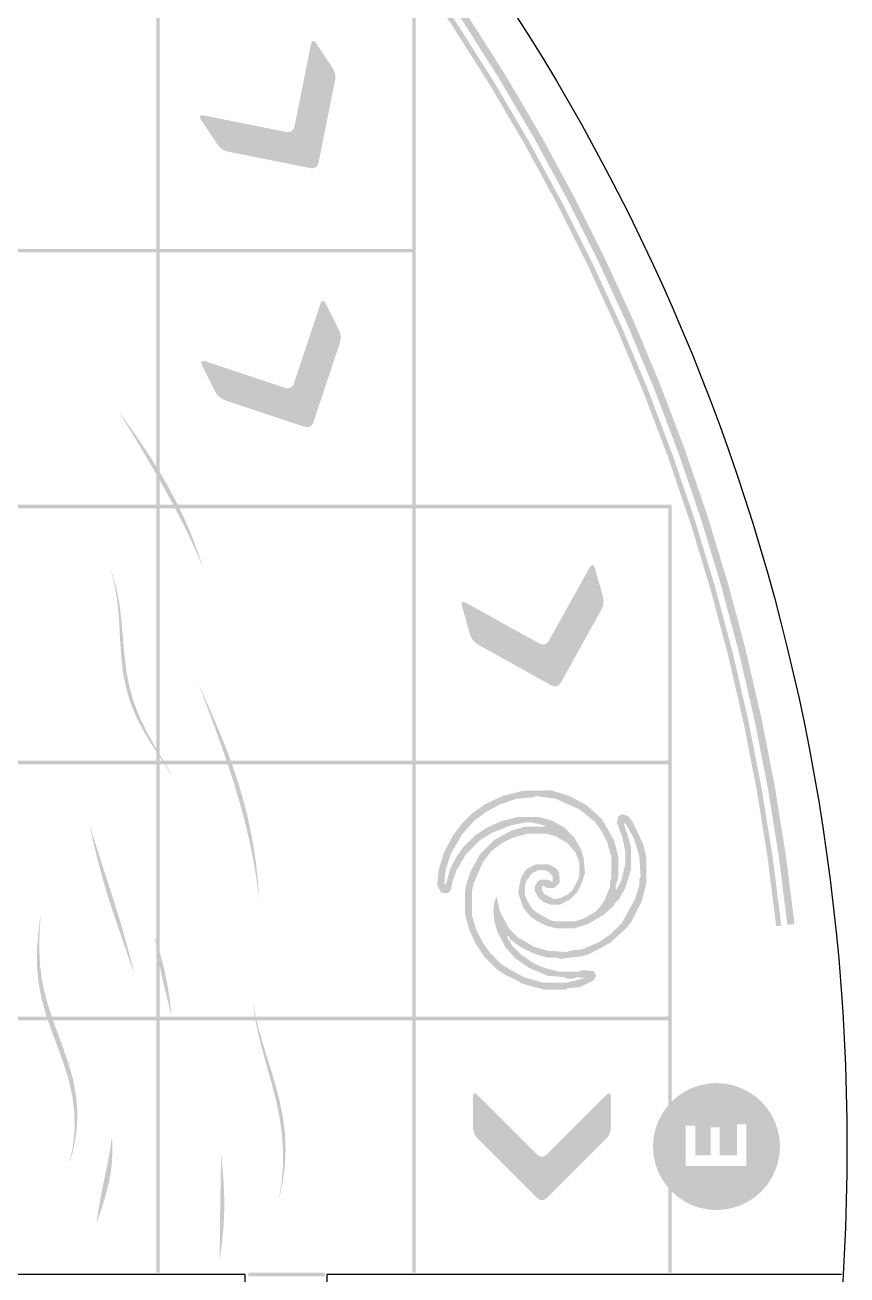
# Model space of a CAD drawing. Header units: millimetres. Extents: x 0 to 382, y 0 to 382.
# Drawn here: x 307.4 to 382.4, y 179.4 to 293.4 of the extents above; entities that cross this region are included whole.
import ezdxf

# ---------------------------------------------------------------- set-up
doc = ezdxf.new("R2010")
doc.units = ezdxf.units.MM
doc.layers.add('CUT', color=1, linetype='Continuous')
doc.layers.add('RASTER', color=7, linetype='Continuous')

msp = doc.modelspace()

# ---------------------------------------------------------------- hatches: boundary and pattern name
at = {"layer": 'RASTER'}
for points in [[(211.422, 377.623), (217.722, 376.829), (223.992, 375.823), (230.224, 374.605), (236.411, 373.177), (242.547, 371.54), (248.623, 369.697), (254.634, 367.649), (260.572, 365.399), (266.43, 362.949), (272.202, 360.302), (277.881, 357.461), (283.461, 354.43), (288.935, 351.212), (294.296, 347.81), (299.54, 344.229), (304.659, 340.472), (309.649, 336.544), (314.502, 332.45), (319.214, 328.193), (323.78, 323.78), (328.193, 319.214), (332.45, 314.502), (336.544, 309.649), (340.472, 304.659), (344.229, 299.54), (347.81, 294.296), (351.212, 288.935), (354.43, 283.461), (357.461, 277.881), (360.302, 272.202), (362.949, 266.43), (365.399, 260.572), (367.649, 254.634), (369.697, 248.623), (371.54, 242.547), (373.177, 236.411), (374.605, 230.224), (375.823, 223.992), (376.829, 217.723), (377.623, 211.422), (376.973, 211.352), (376.182, 217.63), (375.179, 223.878), (373.966, 230.088), (372.542, 236.254), (370.912, 242.368), (369.075, 248.423), (367.034, 254.413), (364.791, 260.33), (362.35, 266.168), (359.712, 271.919), (356.882, 277.579), (353.861, 283.139), (350.654, 288.594), (347.264, 293.937), (343.695, 299.162), (339.951, 304.264), (336.037, 309.236), (331.957, 314.072), (327.716, 318.768), (323.318, 323.318), (318.768, 327.716), (314.072, 331.957), (309.236, 336.037), (304.264, 339.952), (299.162, 343.695), (293.937, 347.264), (288.594, 350.654), (283.139, 353.861), (277.579, 356.882), (271.919, 359.712), (266.167, 362.35), (260.33, 364.791), (254.412, 367.034), (248.423, 369.075), (242.368, 370.912), (236.254, 372.543), (230.088, 373.966), (223.878, 375.179), (217.63, 376.182), (211.352, 376.973)], [(211.291, 376.416), (217.55, 375.627), (223.779, 374.628), (229.971, 373.418), (236.118, 371.999), (242.214, 370.373), (248.251, 368.541), (254.223, 366.506), (260.122, 364.271), (265.942, 361.837), (271.677, 359.207), (277.319, 356.385), (282.863, 353.373), (288.301, 350.176), (293.629, 346.796), (298.838, 343.238), (303.925, 339.505), (308.882, 335.603), (313.704, 331.535), (318.385, 327.306), (322.921, 322.921), (327.306, 318.385), (331.535, 313.704), (335.603, 308.882), (339.505, 303.925), (343.238, 298.838), (346.796, 293.629), (350.176, 288.302), (353.373, 282.863), (356.385, 277.32), (359.207, 271.677), (361.837, 265.943), (364.271, 260.122), (366.506, 254.223), (368.541, 248.251), (370.373, 242.214), (371.999, 236.118), (373.417, 229.971), (374.627, 223.78), (375.627, 217.55), (376.415, 211.291), (375.951, 211.241), (375.165, 217.484), (374.168, 223.698), (372.961, 229.874), (371.545, 236.006), (369.923, 242.086), (368.097, 248.108), (366.067, 254.065), (363.837, 259.949), (361.409, 265.755), (358.786, 271.475), (355.971, 277.104), (352.967, 282.633), (349.777, 288.058), (346.406, 293.372), (342.857, 298.569), (339.134, 303.642), (335.241, 308.587), (331.183, 313.397), (326.965, 318.067), (322.591, 322.591), (318.067, 326.965), (313.397, 331.183), (308.587, 335.241), (303.642, 339.134), (298.568, 342.857), (293.372, 346.406), (288.058, 349.777), (282.633, 352.967), (277.103, 355.971), (271.475, 358.786), (265.755, 361.409), (259.949, 363.837), (254.065, 366.067), (248.108, 368.097), (242.086, 369.924), (236.006, 371.546), (229.874, 372.961), (223.698, 374.168), (217.484, 375.165), (211.241, 375.951)], [(319.398, 296.048), (319.724, 296.048), (319.724, 273.024), (319.398, 273.024)], [(342.748, 296.048), (343.074, 296.048), (343.074, 273.024), (342.748, 273.024)], [(333.495, 291.62), (333.533, 291.772), (333.579, 291.885), (333.633, 291.957), (333.695, 291.99), (333.765, 291.983), (333.842, 291.937), (333.927, 291.85), (334.021, 291.725), (335.445, 289.587), (335.534, 289.44), (335.607, 289.289), (335.663, 289.136), (335.703, 288.979), (335.726, 288.818), (335.732, 288.655), (335.723, 288.488), (335.697, 288.318), (334.223, 280.949), (334.18, 280.79), (334.12, 280.657), (334.043, 280.549), (333.948, 280.468), (333.836, 280.412), (333.708, 280.382), (333.562, 280.378), (333.399, 280.399), (326.03, 281.873), (325.863, 281.914), (325.705, 281.97), (325.556, 282.039), (325.417, 282.122), (325.287, 282.219), (325.167, 282.33), (325.056, 282.454), (324.954, 282.593), (323.529, 284.73), (323.449, 284.865), (323.402, 284.977), (323.389, 285.066), (323.41, 285.133), (323.464, 285.178), (323.551, 285.199), (323.673, 285.199), (323.828, 285.176), (331.197, 283.702), (331.36, 283.681), (331.506, 283.685), (331.635, 283.715), (331.746, 283.771), (331.841, 283.852), (331.918, 283.96), (331.978, 284.093), (332.021, 284.252)], [(296.048, 273.024), (319.724, 273.024), (319.724, 272.698), (296.048, 272.698)], [(319.398, 273.024), (343.074, 273.024), (343.074, 272.698), (319.398, 272.698)], [(319.398, 272.698), (319.724, 272.698), (319.724, 249.674), (319.398, 249.674)], [(342.748, 272.698), (343.074, 272.698), (343.074, 249.674), (342.748, 249.674)], [(334.356, 267.936), (334.413, 268.082), (334.473, 268.187), (334.535, 268.252), (334.6, 268.277), (334.669, 268.262), (334.74, 268.206), (334.814, 268.11), (334.891, 267.974), (336.039, 265.676), (336.109, 265.519), (336.163, 265.361), (336.199, 265.201), (336.219, 265.04), (336.222, 264.878), (336.209, 264.715), (336.178, 264.551), (336.131, 264.385), (333.755, 257.256), (333.693, 257.104), (333.616, 256.979), (333.526, 256.882), (333.423, 256.813), (333.305, 256.771), (333.173, 256.758), (333.028, 256.771), (332.869, 256.813), (325.739, 259.189), (325.579, 259.251), (325.429, 259.325), (325.29, 259.412), (325.163, 259.512), (325.046, 259.624), (324.94, 259.749), (324.845, 259.887), (324.762, 260.037), (323.613, 262.335), (323.55, 262.478), (323.517, 262.595), (323.516, 262.685), (323.544, 262.749), (323.603, 262.787), (323.693, 262.797), (323.813, 262.782), (323.964, 262.74), (331.094, 260.363), (331.253, 260.322), (331.398, 260.308), (331.53, 260.322), (331.647, 260.363), (331.751, 260.433), (331.841, 260.529), (331.917, 260.654), (331.98, 260.806)], [(316.056, 258.086), (316.994, 256.783), (317.914, 255.466), (318.805, 254.128), (319.657, 252.767), (320.462, 251.38), (321.215, 249.965), (321.911, 248.523), (322.549, 247.055), (323.131, 245.563), (323.66, 244.051), (323.643, 244.044), (323.009, 245.513), (322.334, 246.963), (321.622, 248.396), (320.881, 249.814), (320.114, 251.217), (319.326, 252.609), (318.522, 253.989), (317.705, 255.36), (316.877, 256.722), (316.04, 258.077)], [(296.048, 249.674), (319.724, 249.674), (319.724, 249.348), (296.048, 249.348)], [(319.398, 249.674), (343.074, 249.674), (343.074, 249.348), (319.398, 249.348)], [(319.398, 249.348), (319.724, 249.348), (319.724, 226.324), (319.398, 226.324)], [(342.748, 249.674), (366.424, 249.674), (366.424, 249.348), (342.748, 249.348)], [(342.748, 249.348), (343.074, 249.348), (343.074, 226.324), (342.748, 226.324)], [(366.098, 249.348), (366.424, 249.348), (366.424, 226.324), (366.098, 226.324)], [(358.896, 243.895), (358.979, 244.028), (359.057, 244.121), (359.131, 244.173), (359.2, 244.186), (359.264, 244.158), (359.324, 244.09), (359.379, 243.982), (359.429, 243.834), (360.135, 241.364), (360.174, 241.197), (360.198, 241.031), (360.204, 240.868), (360.194, 240.706), (360.167, 240.546), (360.124, 240.388), (360.064, 240.232), (359.987, 240.078), (356.337, 233.509), (356.248, 233.371), (356.15, 233.262), (356.044, 233.184), (355.929, 233.135), (355.806, 233.116), (355.674, 233.126), (355.534, 233.167), (355.385, 233.237), (348.816, 236.886), (348.669, 236.977), (348.536, 237.077), (348.415, 237.188), (348.308, 237.31), (348.214, 237.442), (348.133, 237.584), (348.066, 237.737), (348.011, 237.9), (347.305, 240.37), (347.27, 240.522), (347.259, 240.643), (347.274, 240.732), (347.314, 240.79), (347.379, 240.816), (347.469, 240.81), (347.585, 240.772), (347.725, 240.703), (354.294, 237.054), (354.443, 236.983), (354.584, 236.943), (354.715, 236.932), (354.839, 236.952), (354.953, 237.001), (355.06, 237.079), (355.158, 237.188), (355.247, 237.326)], [(315.272, 243.709), (315.723, 242.262), (316.026, 240.759), (316.219, 239.221), (316.352, 237.67), (316.481, 236.127), (316.662, 234.611), (316.939, 233.135), (317.342, 231.705), (317.88, 230.317), (318.54, 228.963), (319.291, 227.629), (320.083, 226.299), (320.861, 224.955), (320.843, 224.95), (319.993, 226.274), (319.133, 227.584), (318.324, 228.899), (317.617, 230.235), (317.046, 231.609), (316.627, 233.031), (316.351, 234.503), (316.189, 236.022), (316.093, 237.574), (316.008, 239.14), (315.874, 240.699), (315.636, 242.226), (315.255, 243.701)], [(323.327, 233.205), (323.956, 231.787), (324.577, 230.362), (325.182, 228.928), (325.76, 227.482), (326.304, 226.023), (326.805, 224.55), (327.256, 223.062), (327.653, 221.56), (327.993, 220.044), (328.275, 218.516), (328.501, 216.979), (328.674, 215.433), (328.8, 213.882), (328.782, 213.879), (328.569, 215.414), (328.314, 216.943), (328.017, 218.465), (327.678, 219.977), (327.298, 221.48), (326.881, 222.974), (326.431, 224.457), (325.952, 225.932), (325.449, 227.398), (324.928, 228.856), (324.395, 230.308), (323.853, 231.756), (323.309, 233.2)], [(296.048, 226.324), (319.724, 226.324), (319.724, 225.998), (296.048, 225.998)], [(319.398, 226.324), (343.074, 226.324), (343.074, 225.998), (319.398, 225.998)], [(319.398, 225.998), (319.724, 225.998), (319.724, 202.974), (319.398, 202.974)], [(342.748, 226.324), (366.424, 226.324), (366.424, 225.998), (342.748, 225.998)], [(342.748, 225.998), (343.074, 225.998), (343.074, 202.974), (342.748, 202.974)], [(366.098, 225.998), (366.424, 225.998), (366.424, 202.974), (366.098, 202.974)], [(313.38, 220.359), (313.823, 218.883), (314.287, 217.408), (314.764, 215.933), (315.243, 214.453), (315.714, 212.967), (316.169, 211.473), (316.602, 209.971), (317.007, 208.459), (317.381, 206.94), (317.362, 206.937), (316.861, 208.439), (316.345, 209.932), (315.83, 211.418), (315.332, 212.9), (314.861, 214.381), (314.427, 215.865), (314.033, 217.354), (313.679, 218.85), (313.362, 220.355)], [(308.85, 212.256), (308.758, 210.707), (308.728, 209.177), (308.802, 207.668), (309.002, 206.178), (309.334, 204.703), (309.779, 203.236), (310.302, 201.768), (310.851, 200.293), (311.368, 198.804), (311.798, 197.3), (312.09, 195.782), (312.213, 194.253), (312.152, 192.721), (311.915, 191.19), (311.534, 189.667), (311.515, 189.667), (311.805, 191.19), (311.953, 192.718), (311.934, 194.246), (311.743, 195.769), (311.396, 197.279), (310.929, 198.776), (310.393, 200.258), (309.844, 201.727), (309.341, 203.192), (308.934, 204.658), (308.657, 206.134), (308.525, 207.629), (308.532, 209.147), (308.649, 210.689), (308.831, 212.253)], [(319.286, 210.276), (319.64, 209.113), (319.967, 207.943), (320.248, 206.765), (320.475, 205.577), (320.651, 204.383), (320.788, 203.184), (320.77, 203.182), (320.469, 204.364), (320.173, 205.544), (319.903, 206.723), (319.665, 207.904), (319.458, 209.088), (319.268, 210.273)], [(296.048, 202.974), (319.724, 202.974), (319.724, 202.648), (296.048, 202.648)], [(319.398, 202.974), (343.074, 202.974), (343.074, 202.648), (319.398, 202.648)], [(328.239, 204.091), (328.548, 202.644), (328.932, 201.198), (329.367, 199.75), (329.821, 198.296), (330.258, 196.832), (330.644, 195.359), (330.945, 193.877), (331.137, 192.389), (331.202, 190.897), (331.133, 189.405), (330.936, 187.917), (330.626, 186.436), (330.608, 186.437), (330.84, 187.919), (330.964, 189.407), (330.97, 190.897), (330.857, 192.386), (330.635, 193.871), (330.323, 195.35), (329.948, 196.82), (329.541, 198.281), (329.135, 199.736), (328.763, 201.186), (328.451, 202.636), (328.22, 204.089)], [(342.748, 202.974), (366.424, 202.974), (366.424, 202.648), (342.748, 202.648)], [(319.398, 202.648), (319.724, 202.648), (319.724, 179.624), (319.398, 179.624)], [(342.748, 202.648), (343.074, 202.648), (343.074, 179.624), (342.748, 179.624)], [(366.098, 202.648), (366.424, 202.648), (366.424, 179.624), (366.098, 179.624)], [(360.395, 195.778), (360.511, 195.883), (360.612, 195.951), (360.697, 195.981), (360.767, 195.974), (360.821, 195.93), (360.86, 195.848), (360.883, 195.729), (360.89, 195.573), (360.89, 193.004), (360.883, 192.832), (360.86, 192.667), (360.821, 192.508), (360.767, 192.355), (360.697, 192.209), (360.612, 192.069), (360.511, 191.935), (360.395, 191.808), (355.081, 186.494), (354.957, 186.386), (354.834, 186.309), (354.71, 186.262), (354.586, 186.247), (354.462, 186.262), (354.338, 186.309), (354.214, 186.386), (354.091, 186.494), (348.777, 191.808), (348.661, 191.935), (348.56, 192.069), (348.475, 192.209), (348.405, 192.355), (348.351, 192.508), (348.312, 192.667), (348.289, 192.832), (348.281, 193.004), (348.281, 195.573), (348.289, 195.729), (348.312, 195.848), (348.351, 195.93), (348.405, 195.974), (348.475, 195.981), (348.56, 195.951), (348.661, 195.883), (348.777, 195.778), (354.091, 190.464), (354.214, 190.356), (354.338, 190.278), (354.462, 190.232), (354.586, 190.216), (354.71, 190.232), (354.834, 190.278), (354.957, 190.356), (355.081, 190.464)], [(315.366, 191.982), (315.412, 190.667), (315.333, 189.353), (315.124, 188.043), (314.8, 186.741), (314.4, 185.449), (313.975, 184.165), (313.956, 184.166), (314.149, 185.461), (314.379, 186.756), (314.64, 188.055), (314.911, 189.359), (315.161, 190.668), (315.348, 191.981)], [(325.332, 190.213), (325.491, 188.641), (325.591, 187.067), (325.613, 185.493), (325.548, 183.922), (325.403, 182.355), (325.193, 180.794), (325.174, 180.796), (325.204, 182.368), (325.218, 183.939), (325.234, 185.509), (325.26, 187.077), (325.292, 188.645), (325.314, 190.213)], [(327.804, 179.624), (334.809, 179.624), (334.809, 179.298), (327.804, 179.298)]]:
    msp.add_hatch(color=7, dxfattribs=at).paths.add_polyline_path(points)
h = msp.add_hatch(color=7, dxfattribs=at)
h.paths.add_polyline_path([(352.824, 223.584), (355.454, 223.622), (357.107, 223.114), (358.67, 222.262), (360.068, 220.992), (361.173, 219.047), (361.555, 217.522), (361.555, 215.743), (361.3, 214.853), (361.339, 214.51), (361.809, 215.362), (362.19, 216.887), (362.19, 218.03), (361.936, 219.301), (361.428, 220.699), (361.517, 221.246), (361.936, 221.462), (362.482, 221.246), (362.864, 220.737), (363.842, 218.666), (364.096, 217.522), (364.096, 215.107), (363.715, 213.582), (362.737, 211.638), (362.355, 211.129), (360.83, 209.732), (359.013, 208.753), (358.25, 208.499), (356.217, 208.245), (355.963, 208.372), (355.073, 208.372), (353.802, 208.753), (352.62, 209.35), (351.731, 209.986), (351.553, 210.316), (351.388, 210.278), (351.858, 209.477), (352.747, 208.588), (353.891, 207.825), (354.692, 207.482), (356.09, 207.101), (357.996, 207.101), (358.25, 207.228), (359.305, 207.139), (359.521, 206.72), (359.305, 206.3), (358.123, 205.703), (356.979, 205.576), (356.725, 205.449), (354.819, 205.449), (352.913, 205.957), (351.222, 206.808), (350.46, 207.317), (349.316, 208.461), (348.553, 209.604), (347.956, 210.913), (347.575, 212.311), (347.575, 214.472), (347.702, 215.107), (348.083, 216.251), (348.935, 217.814), (350.206, 219.085), (351.769, 219.937), (353.04, 220.318), (354.819, 220.318), (354.908, 220.407), (353.675, 220.699), (353.04, 220.699), (351.769, 220.445), (349.951, 219.721), (348.935, 219.085), (347.664, 217.814), (346.812, 216.378), (346.431, 215.362), (346.304, 214.599), (346.088, 214.307), (345.923, 214.218), (345.376, 214.307), (345.033, 214.98), (345.16, 216.378), (345.669, 218.03), (346.52, 219.594), (347.41, 220.737), (348.172, 221.5), (349.443, 222.39), (351.006, 223.114)])
h.paths.add_polyline_path([(354.056, 223.114), (353.802, 222.987), (352.277, 222.86), (350.752, 222.351), (349.443, 221.627), (348.426, 220.864), (347.283, 219.594), (346.304, 217.903), (345.796, 216.378), (345.669, 215.107), (345.758, 215.018), (345.923, 215.362), (346.177, 216.378), (346.774, 217.56), (347.41, 218.45), (348.426, 219.467), (349.57, 220.229), (350.879, 220.826), (352.404, 221.208), (354.184, 221.208), (354.819, 221.081), (355.581, 220.826), (356.636, 220.229), (357.526, 219.339), (358.123, 218.285), (358.377, 217.522), (358.505, 216.124), (358.25, 215.234), (357.78, 214.307), (357.145, 213.671), (356.217, 213.201), (355.327, 213.201), (354.781, 213.417), (354.272, 213.798), (353.929, 214.472), (353.929, 214.853), (354.145, 215.273), (354.438, 215.489), (355.073, 215.489), (355.543, 215.273), (355.581, 215.743), (355.238, 216.162), (354.819, 216.378), (354.311, 216.378), (353.637, 216.035), (353.167, 215.362), (353.04, 214.98), (353.04, 214.091), (353.167, 213.709), (353.637, 212.909), (354.018, 212.527), (355.327, 211.803), (355.709, 211.676), (357.615, 211.676), (358.377, 211.93), (359.432, 212.527), (359.814, 212.909), (360.322, 213.671), (360.792, 214.853), (360.792, 215.362), (360.919, 215.616), (360.919, 217.522), (360.538, 218.92), (360.068, 219.848), (359.432, 220.737), (358.034, 221.881), (355.836, 222.86)], flags=0)
h.paths.add_polyline_path([(362.152, 220.661), (362.063, 220.572), (362.698, 218.539), (362.698, 216.378), (362.19, 214.726), (361.593, 213.671), (361.262, 213.366), (361.084, 213.036), (360.195, 212.273), (358.759, 211.422), (357.488, 211.041), (355.836, 211.041), (354.946, 211.295), (354.018, 211.765), (353.51, 212.146), (352.874, 212.909), (352.404, 214.345), (352.658, 215.616), (353.129, 216.416), (354.056, 216.887), (355.2, 216.887), (355.925, 216.467), (356.128, 216.162), (356.217, 215.234), (355.709, 214.726), (355.073, 214.726), (354.603, 214.942), (354.565, 214.599), (354.781, 214.18), (355.709, 213.709), (356.344, 213.836), (357.018, 214.18), (357.399, 214.561), (357.869, 215.489), (357.996, 215.87), (357.996, 217.014), (357.653, 217.941), (356.89, 218.831), (355.836, 219.428), (354.946, 219.683), (353.294, 219.683), (351.896, 219.301), (350.968, 218.831), (349.951, 218.069), (349.189, 217.052), (348.337, 215.107), (348.21, 214.472), (348.21, 212.184), (348.592, 210.913), (349.189, 209.732), (349.824, 208.842), (350.968, 207.698), (352.913, 206.592), (354.692, 206.084), (356.852, 206.084), (358.466, 206.503), (357.742, 206.592), (357.488, 206.465), (356.852, 206.465), (356.598, 206.592), (355.073, 206.72), (353.383, 207.444), (352.112, 208.334), (351.222, 209.35), (350.498, 210.786), (350.244, 211.676), (350.155, 212.604), (350.244, 213.455), (350.46, 213.925), (350.752, 212.566), (351.604, 211.002), (352.366, 210.24), (353.802, 209.388), (355.073, 209.007), (356.852, 208.88), (357.107, 209.007), (358.25, 209.134), (359.686, 209.732), (360.83, 210.494), (361.847, 211.511), (363.08, 213.709), (363.461, 214.98), (363.461, 215.489), (363.588, 215.743), (363.461, 217.649), (362.953, 219.301)], flags=0)
h = msp.add_hatch(color=7, dxfattribs=at)
h.paths.add_polyline_path([(376.294, 191.136), (376.245, 190.38), (376.097, 189.637), (375.854, 188.92), (375.518, 188.241), (375.098, 187.611), (374.598, 187.041), (374.029, 186.542), (373.399, 186.121), (372.72, 185.786), (372.002, 185.543), (371.259, 185.395), (370.504, 185.345), (369.748, 185.395), (369.005, 185.543), (368.287, 185.786), (367.608, 186.121), (366.978, 186.542), (366.409, 187.041), (365.909, 187.611), (365.489, 188.241), (365.154, 188.92), (364.91, 189.637), (364.762, 190.38), (364.713, 191.136), (364.762, 191.892), (364.91, 192.635), (365.154, 193.352), (365.489, 194.031), (365.909, 194.661), (366.409, 195.231), (366.978, 195.73), (367.608, 196.151), (368.287, 196.486), (369.005, 196.73), (369.748, 196.877), (370.504, 196.927), (371.259, 196.877), (372.002, 196.73), (372.72, 196.486), (373.399, 196.151), (374.029, 195.73), (374.598, 195.231), (375.098, 194.661), (375.518, 194.031), (375.854, 193.352), (376.097, 192.635), (376.245, 191.892)])
h.paths.add_polyline_path([(367.705, 189.361), (373.24, 189.361), (373.24, 193.169), (372.364, 193.169), (372.364, 190.346), (370.801, 190.346), (370.801, 192.887), (369.972, 192.887), (369.972, 190.346), (368.565, 190.346), (368.565, 193.028), (367.705, 193.028), (367.705, 189.361)], flags=0)

# ---------------------------------------------------------------- linework, layer by layer
at = {"layer": 'CUT'}
for points in [[(327.5, 175.515), (327.5, 179.461), (288.272, 179.461)], [(381.915, 179.461), (334.972, 179.461), (334.972, 175.515)]]:
    msp.add_lwpolyline(points, dxfattribs=at)
msp.add_circle((191.136, 191.136), 191.273, dxfattribs=at)

doc.saveas('drawing.dxf')
